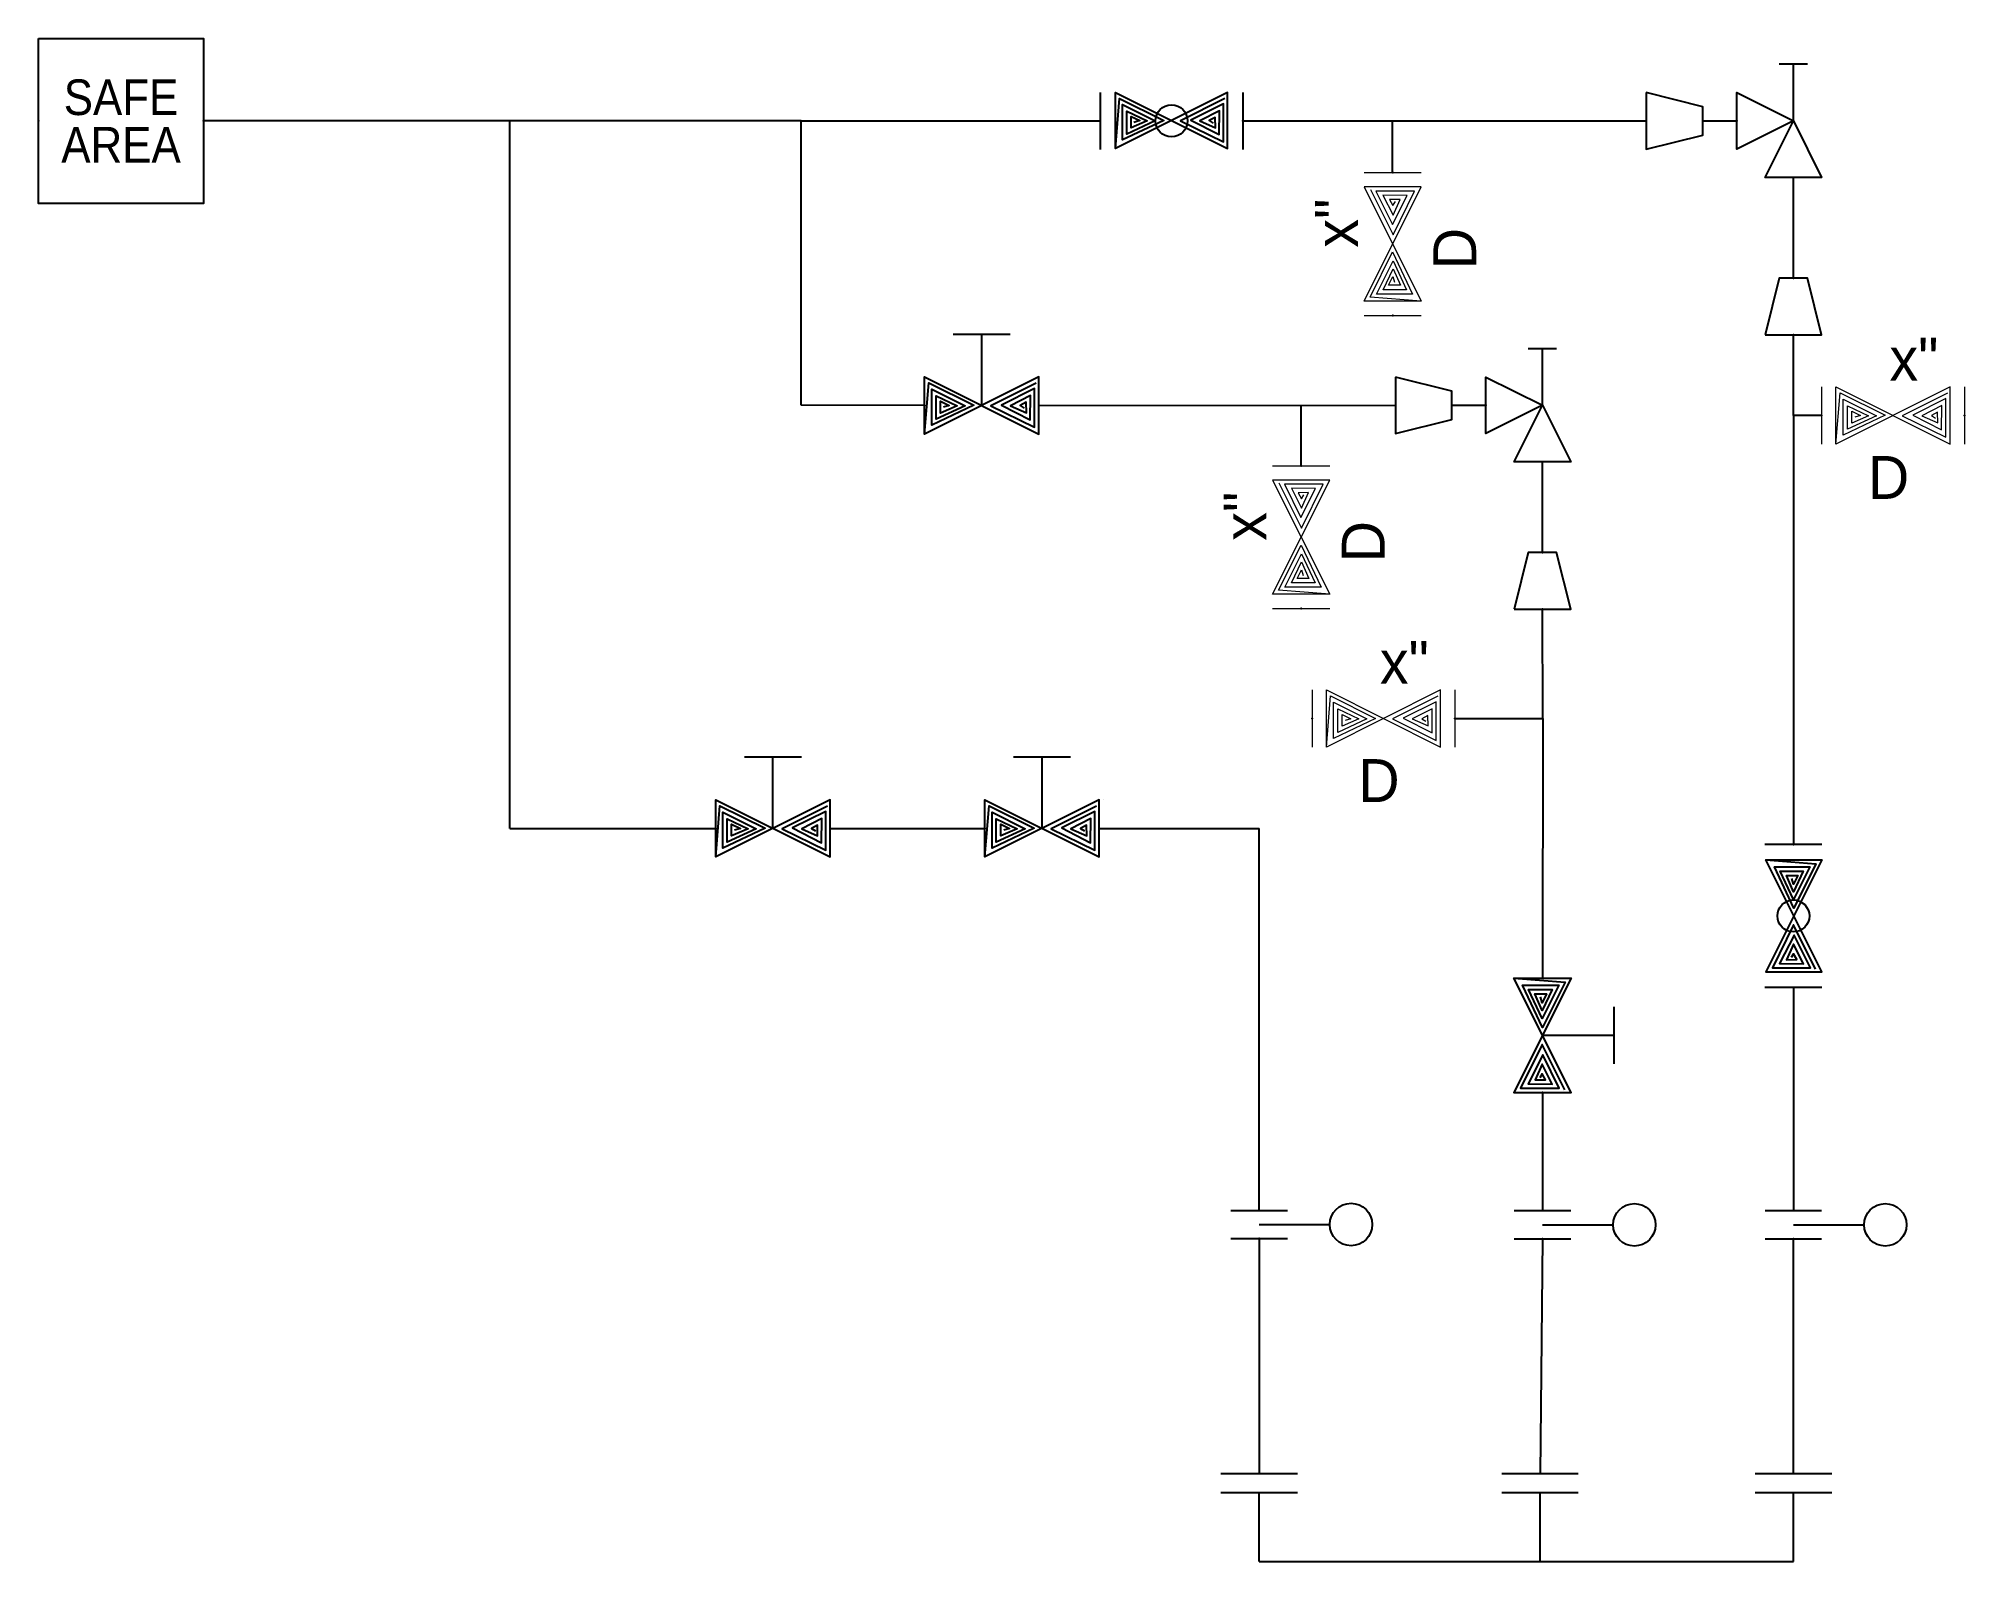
# Model space of a CAD drawing. Header units: millimetres. Extents: x 0.008 to 0.143, y 0 to 0.107.
import ezdxf

# ---------------------------------------------------------------- set-up
doc = ezdxf.new("R2010")
doc.units = ezdxf.units.MM
for name, color, linetype in [('EDGES', 3, 'Continuous'), ('Level 10', 9, 'Continuous'), ('Level 5', 9, 'Continuous'), ('Level 7', 7, 'Continuous')]:
    doc.layers.add(name, color=color, linetype=linetype)
doc.styles.get("Standard").update_dxf_attribs({"font": 'arial.ttf'})
doc.styles.add('Styledgn000', font='Styledgn000')

# ---------------------------------------------------------------- blocks, each defined once
blk = doc.blocks.new('*U1')
at = {"layer": 'Level 7', "color": 2, "linetype": 'Continuous'}
for p, q in [((-0.00051, -0.002), (-0.00051, 0.002)), ((0.00049, -0.002), (0.00049, 0.002))]:
    blk.add_line(p, q, dxfattribs=at)
blk = doc.blocks.new('SAVE_AREA_BLOCK')
for p in [(0, 0.00583), (0.01166, 0.00583)]:
    blk.add_point(p)
at = {"layer": 'Level 10', "color": 112, "linetype": 'Continuous'}
blk.add_lwpolyline([(0, 0.01166), (0.01166, 0.01166), (0.01166, 0), (0, 0), (0, 0.01166)], dxfattribs=at)
at = {"layer": 'Level 5', "color": 9, "insert": (0.00583, 0.00583), "char_height": 0.00252, "width": 0.02835, "attachment_point": 5, "line_spacing_factor": 0.8}
blk.add_mtext('{\\W0.88095;SAFE\\PAREA}', dxfattribs=at)
blk = doc.blocks.new('SAVE_AREA_RIGHT_LINE')
at = {"layer": 'EDGES', "color": 3}
blk.add_line((0.0102, 0), (-0.0102, 0), dxfattribs=at)
blk = doc.blocks.new('SAVE_AREA_LEFT_LINE')
at = {"layer": 'EDGES', "color": 3}
blk.add_line((0.01073, 0), (-0.01073, 0), dxfattribs=at)
blk = doc.blocks.new('SAVE_AREA_SPACER_3')
for p in [(-0.001, 0), (0.001, 0)]:
    blk.add_point(p)
at = {"layer": 'Level 7', "color": 2, "linetype": 'Continuous'}
for p, q in [((0, 0), (0, 0.005)), ((-0.001, -0.002), (-0.001, 0.002)), ((0.001, -0.002), (0.001, 0.002))]:
    blk.add_line(p, q, dxfattribs=at)
blk.add_circle((0, 0.0065), 0.0015, dxfattribs=at)
blk = doc.blocks.new('SAVE_AREA_REDUCERS')
for p in [(0, 0.002), (0.004, 0.002)]:
    blk.add_point(p)
at = {"layer": 'Level 7', "color": 2, "linetype": 'Continuous'}
blk.add_lwpolyline([(0, 0.004), (0, 0), (0.004, 0.001), (0.004, 0.003), (0, 0.004)], dxfattribs=at)
blk = doc.blocks.new('SAVE_AREA_ANGLE_VALVES')
for p in [(-0.00398, 0.00003), (0.00002, -0.00397)]:
    blk.add_point(p)
at = {"layer": 'Level 7', "color": 2, "linetype": 'Continuous'}
blk.add_line((0.00402, 0.00103), (0.00402, -0.00097), dxfattribs=at)
blk.add_lwpolyline([(0.00002, 0.00003), (-0.00398, 0.00203), (-0.00398, -0.00197), (0.00002, 0.00003), (-0.00198, -0.00397), (0.00202, -0.00397), (0.00002, 0.00003), (0.00402, 0.00003)], dxfattribs=at)
blk = doc.blocks.new('01003B23-0')
at = {"layer": 'Level 7', "color": 2, "linetype": 'Continuous', "lineweight": 13}
for p, q in [((0, 0.0085), (0, 0.0045)), ((0.01, 0.0085), (0.01, 0.0045))]:
    blk.add_line(p, q, dxfattribs=at)
for points in [[(0.001, 0.0045), (0.001, 0.0085), (0.009, 0.0045), (0.009, 0.0085), (0.001, 0.0045), (0.00129, 0.00808), (0.00445, 0.00651), (0.0015, 0.00511), (0.0015, 0.00764), (0.00383, 0.00647), (0.0018, 0.00553), (0.0018, 0.00717), (0.00327, 0.00647), (0.00211, 0.00597), (0.00211, 0.00679), (0.00272, 0.00649), (0.00232, 0.00637)], [(0.00881, 0.00806), (0.00564, 0.00647), (0.0087, 0.00497), (0.0087, 0.00768), (0.00638, 0.00653), (0.0084, 0.00549), (0.00842, 0.00719), (0.00702, 0.00647), (0.00813, 0.00598), (0.00811, 0.00672), (0.00769, 0.00649), (0.00797, 0.00632)]]:
    blk.add_lwpolyline(points, dxfattribs=at)
blk = doc.blocks.new('DRAIN_VALVE-0')
for p in [(0, 0.0065), (0.01, 0.0065)]:
    blk.add_point(p)
at = {"color": 2, "linetype": 'Continuous', "lineweight": 13}
blk.add_blockref('01003B23-0', (0, 0), dxfattribs=at)
at = {"layer": 'Level 5', "color": 9, "linetype": 'Continuous', "lineweight": 13, "true_color": 0xc8c8c8, "char_height": 0.003, "attachment_point": 3, "line_spacing_factor": 0.8, "style": 'Styledgn000'}
for s, insert, width in [('x"', (0.00818, 0.01194), 0.0035), ('D', (0.00613, 0.00366), 0.0016667)]:
    blk.add_mtext(s, dxfattribs=dict(at, insert=insert, width=width))
blk = doc.blocks.new('ball_valve_with_flange_closed')
for p in [(-0.005, -0.00003), (0.005, -0.00003)]:
    blk.add_point(p)
at = {"layer": 'Level 7', "color": 2, "linetype": 'Continuous'}
for p, q in [((-0.005, 0.00197), (-0.005, -0.00203)), ((0.005, 0.00197), (0.005, -0.00203))]:
    blk.add_line(p, q, dxfattribs=at)
for points in [[(-0.00392, -0.00196), (-0.00392, 0.00196), (0.00392, -0.00196), (0.00392, 0.00196), (-0.00392, -0.00196), (-0.00364, 0.00155), (-0.00054, 0.00001), (-0.00343, -0.00136), (-0.00343, 0.00112), (-0.00115, -0.00003), (-0.00314, -0.00095), (-0.00314, 0.00066), (-0.0017, -0.00003), (-0.00283, -0.00052), (-0.00283, 0.00028), (-0.00223, -0.00001), (-0.00263, -0.00013)], [(0.00373, 0.00153), (0.00063, -0.00003), (0.00363, -0.0015), (0.00363, 0.00116), (0.00135, 0.00003), (0.00333, -0.00099), (0.00335, 0.00068), (0.00198, -0.00003), (0.00307, -0.00051), (0.00305, 0.00022), (0.00264, -0.00001), (0.00291, -0.00018)]]:
    blk.add_lwpolyline(points, dxfattribs=at)
blk.add_circle((0, -0.00003), 0.00112, dxfattribs=at)
blk = doc.blocks.new('SAVE_AREA_4')
for p, q in [((-0.05917, 0), (-0.03824, 0)), ((-0.02824, 0), (0, 0)), ((-0.01776, -0.00362), (-0.01776, 0)), ((0.00396, 0), (0.00634, 0)), ((0.0103, -0.01102), (0.0103, -0.00396)), ((0.0103, -0.02062), (0.0103, -0.01498)), ((0.01228, -0.02062), (0.0103, -0.02062)), ((0.0103, -0.02062), (0.0103, -0.05066)), ((0.0103, -0.06066), (0.0103, -0.07629)), ((0.0103, -0.0947), (0.0103, -0.07827))]:
    blk.add_line(p, q)
at = {"xscale": 0.9904603359165308}
for name, p, yscale, rotation in [('SAVE_AREA_ANGLE_VALVES', (0.01027, -0.00002), -0.9904603359165308, 90), ('SAVE_AREA_REDUCERS', (0.01228, -0.01498), 0.9904603359165308, 90), ('SAVE_AREA_SPACER_3', (0.0103, -0.07728), 0.9904603359165308, 270)]:
    blk.add_blockref(name, p, dxfattribs=dict(at, yscale=yscale, rotation=rotation))
at = {"color": 3}
blk.add_blockref('ball_valve_with_flange_closed', (-0.03324, 0.00003), dxfattribs=at)
at = {"xscale": 0.9904603359165308, "yscale": 0.9904603359165308}
blk.add_blockref('SAVE_AREA_REDUCERS', (0, -0.00198), dxfattribs=at)
at = {"rotation": 90}
blk.add_blockref('DRAIN_VALVE-0', (-0.01125, -0.01362), dxfattribs=at)
blk.add_blockref('DRAIN_VALVE-0', (0.01228, -0.02712))
at = {"color": 3, "rotation": 270}
blk.add_blockref('ball_valve_with_flange_closed', (0.01033, -0.05566), dxfattribs=at)
blk = doc.blocks.new('group5_1')
blk.add_line((0.13114, 0), (0.13114, 0.0048))
at = {"layer": 'EDGES', "color": 3}
blk.add_line((0.01981, 0.10085), (0.01981, 0.10085), dxfattribs=at)
at = {"xscale": 0.9904603359165308, "yscale": 0.9904603359165308}
blk.add_blockref('SAVE_AREA_BLOCK', (0.00827, 0.09507), dxfattribs=at)
for name, p in [('SAVE_AREA_4', (0.12084, 0.10085)), ('SAVE_AREA_LEFT_LINE', (0.03054, 0.10085)), ('SAVE_AREA_RIGHT_LINE', (0.05147, 0.10085))]:
    blk.add_blockref(name, p)
at = {"xscale": 1.341451799031362, "yscale": 1.341451799031362, "rotation": 90}
blk.add_blockref('*U1', (0.13114, 0.00548), dxfattribs=at)
blk = doc.blocks.new('*U2')
at = {"layer": 'Level 7', "color": 2, "linetype": 'Continuous'}
for p, q in [((-0.00051, -0.002), (-0.00051, 0.002)), ((0.00049, -0.002), (0.00049, 0.002))]:
    blk.add_line(p, q, dxfattribs=at)
blk = doc.blocks.new('SAVE_AREA_SPACER_2')
for p in [(-0.001, 0), (0.001, 0)]:
    blk.add_point(p)
at = {"layer": 'Level 7', "color": 2, "linetype": 'Continuous'}
for p, q in [((0, 0), (0, 0.005)), ((-0.001, -0.002), (-0.001, 0.002)), ((0.001, -0.002), (0.001, 0.002))]:
    blk.add_line(p, q, dxfattribs=at)
blk.add_circle((0, 0.0065), 0.0015, dxfattribs=at)
blk = doc.blocks.new('0010031')
at = {"layer": 'Level 7', "color": 2, "linetype": 'Continuous'}
for points in [[(-0.004, -0.00197), (-0.004, 0.00203), (0.004, -0.00197), (0.004, 0.00203), (-0.004, -0.00197), (-0.00371, 0.00161), (-0.00055, 0.00004), (-0.0035, -0.00136), (-0.0035, 0.00117), (-0.00117, 0), (-0.0032, -0.00094), (-0.0032, 0.0007), (-0.00173, 0), (-0.00289, -0.0005), (-0.00289, 0.00032), (-0.00228, 0.00002), (-0.00268, -0.0001)], [(0.00381, 0.00159), (0.00064, 0), (0.0037, -0.0015), (0.0037, 0.00121), (0.00138, 0.00006), (0.0034, -0.00098), (0.00342, 0.00072), (0.00202, 0), (0.00313, -0.00049), (0.00311, 0.00025), (0.00269, 0.00002), (0.00297, -0.00015)]]:
    blk.add_lwpolyline(points, dxfattribs=at)
blk = doc.blocks.new('001063')
at = {"layer": 'Level 7', "color": 2, "linetype": 'Continuous'}
for p, q in [((-0.002, 0.005), (0.002, 0.005)), ((0, 0), (0, 0.005))]:
    blk.add_line(p, q, dxfattribs=at)
blk = doc.blocks.new('HANDLE_CLOSED_VALVE')
at = {"color": 3}
for p in [(0.05631, 0.17475), (0.06431, 0.17475)]:
    blk.add_point(p, dxfattribs=at)
at = {"color": 2, "linetype": 'Continuous'}
blk.add_blockref('001063', (0.06031, 0.17475), dxfattribs=at)
at = {"color": 9, "linetype": 'Continuous'}
blk.add_blockref('0010031', (0.06031, 0.17472), dxfattribs=at)
blk = doc.blocks.new('SAVE_AREA_2')
for p, q in [((-0.01664, 0.00001), (-0.01664, 0.01992)), ((-0.008, 0), (-0.01664, 0.00001)), ((0, 0), (0.02496, 0.00001)), ((0.01836, -0.00422), (0.01836, 0.00001)), ((0.02892, 0.00001), (0.0313, 0.00001)), ((0.03526, -0.0103), (0.03526, -0.00395)), ((0.03528, -0.02191), (0.03526, -0.01426)), ((0.02913, -0.02191), (0.03528, -0.02191)), ((0.03528, -0.02191), (0.03526, -0.04009)), ((0.03526, -0.04809), (0.03526, -0.05637)), ((0.03526, -0.05835), (0.03509, -0.07479))]:
    blk.add_line(p, q)
at = {"color": 3}
blk.add_blockref('HANDLE_CLOSED_VALVE', (-0.06431, -0.17475), dxfattribs=at)
at = {"xscale": 0.9904603359165308}
for name, p, yscale, rotation in [('SAVE_AREA_ANGLE_VALVES', (0.03523, -0.00001), -0.9904603359165308, 90), ('SAVE_AREA_REDUCERS', (0.03724, -0.01426), 0.9904603359165308, 90), ('SAVE_AREA_SPACER_2', (0.03526, -0.05736), 0.9904603359165308, 270)]:
    blk.add_blockref(name, p, dxfattribs=dict(at, yscale=yscale, rotation=rotation))
at = {"xscale": 0.9904603359165308, "yscale": 0.9904603359165308}
blk.add_blockref('SAVE_AREA_REDUCERS', (0.02496, -0.00197), dxfattribs=at)
at = {"rotation": 90}
blk.add_blockref('DRAIN_VALVE-0', (0.02487, -0.01422), dxfattribs=at)
blk.add_blockref('DRAIN_VALVE-0', (0.01913, -0.02842))
at = {"color": 3, "rotation": 270}
blk.add_blockref('HANDLE_CLOSED_VALVE', (-0.13949, 0.01622), dxfattribs=at)
blk = doc.blocks.new('group5_2')
blk.add_line((0.1134, 0), (0.1134, 0.0048))
blk.add_blockref('SAVE_AREA_2', (0.07831, 0.08093))
at = {"xscale": 1.341451799031362, "yscale": 1.341451799031362, "rotation": 90}
blk.add_blockref('*U2', (0.1134, 0.00548), dxfattribs=at)
blk = doc.blocks.new('SAVE_AREA_SPACER_1')
for p in [(-0.001, 0), (0.001, 0)]:
    blk.add_point(p)
at = {"layer": 'Level 7', "color": 2, "linetype": 'Continuous'}
for p, q in [((0, 0), (0, 0.005)), ((-0.001, -0.002), (-0.001, 0.002)), ((0.001, -0.002), (0.001, 0.002))]:
    blk.add_line(p, q, dxfattribs=at)
blk.add_circle((0, 0.0065), 0.0015, dxfattribs=at)
blk = doc.blocks.new('SAVE_AREA_3')
for p, q in [((-0.03327, 0), (-0.03327, 0.04952)), ((-0.03327, 0), (-0.01883, 0)), ((-0.01083, 0), (0, 0)), ((0.008, 0), (0.0192, 0)), ((0.0192, -0.02674), (0.0192, 0)), ((0.0192, -0.02872), (0.0192, -0.04518))]:
    blk.add_line(p, q)
at = {"color": 3}
for p in [(-0.07515, -0.17475), (-0.05631, -0.17475)]:
    blk.add_blockref('HANDLE_CLOSED_VALVE', p, dxfattribs=at)
at = {"xscale": 0.9904603359165308, "yscale": 0.9904603359165308, "rotation": 270}
blk.add_blockref('SAVE_AREA_SPACER_1', (0.0192, -0.02773), dxfattribs=at)
blk = doc.blocks.new('group5_3')
blk.add_line((0.09373, 0), (0.09373, 0.0048))
blk.add_blockref('SAVE_AREA_3', (0.07453, 0.05132))
at = {"xscale": 1.341451799031362, "yscale": 1.341451799031362, "rotation": 90}
blk.add_blockref('*U1', (0.09373, 0.00548), dxfattribs=at)
blk = doc.blocks.new('group5')
blk.add_line((0.09373, 0), (0.13114, 0))
at = {"layer": 'EDGES', "color": 3}
blk.add_line((0.08286, 0.05337), (0.08286, 0.05337), dxfattribs=at)
for name in ['group5_1', 'group5_3', 'group5_2']:
    blk.add_blockref(name, (0, 0))

msp = doc.modelspace()

# ---------------------------------------------------------------- block references
msp.add_blockref('group5', (0, 0))

doc.saveas('drawing.dxf')
